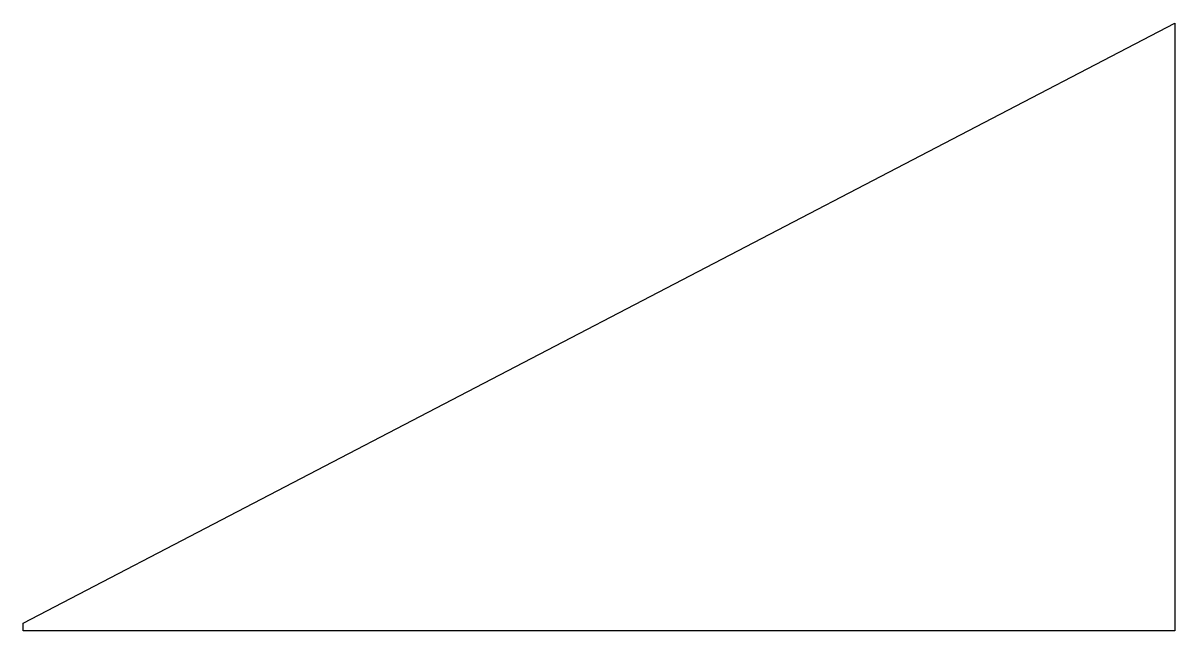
# Model space of a CAD drawing. Header units: millimetres. Extents: x -253 to 38, y 1025 to 1178.
import ezdxf

# ---------------------------------------------------------------- set-up
doc = ezdxf.new("R2010")
doc.units = ezdxf.units.MM
doc.layers.get('0').update_dxf_attribs({"linetype": 'CONTINUOUS'})

msp = doc.modelspace()

# ---------------------------------------------------------------- linework, layer by layer
msp.add_lwpolyline([(-252.69, 1027), (38.18, 1178.41), (38.18, 1025), (-252.69, 1025)], close=True)

doc.saveas('drawing.dxf')
